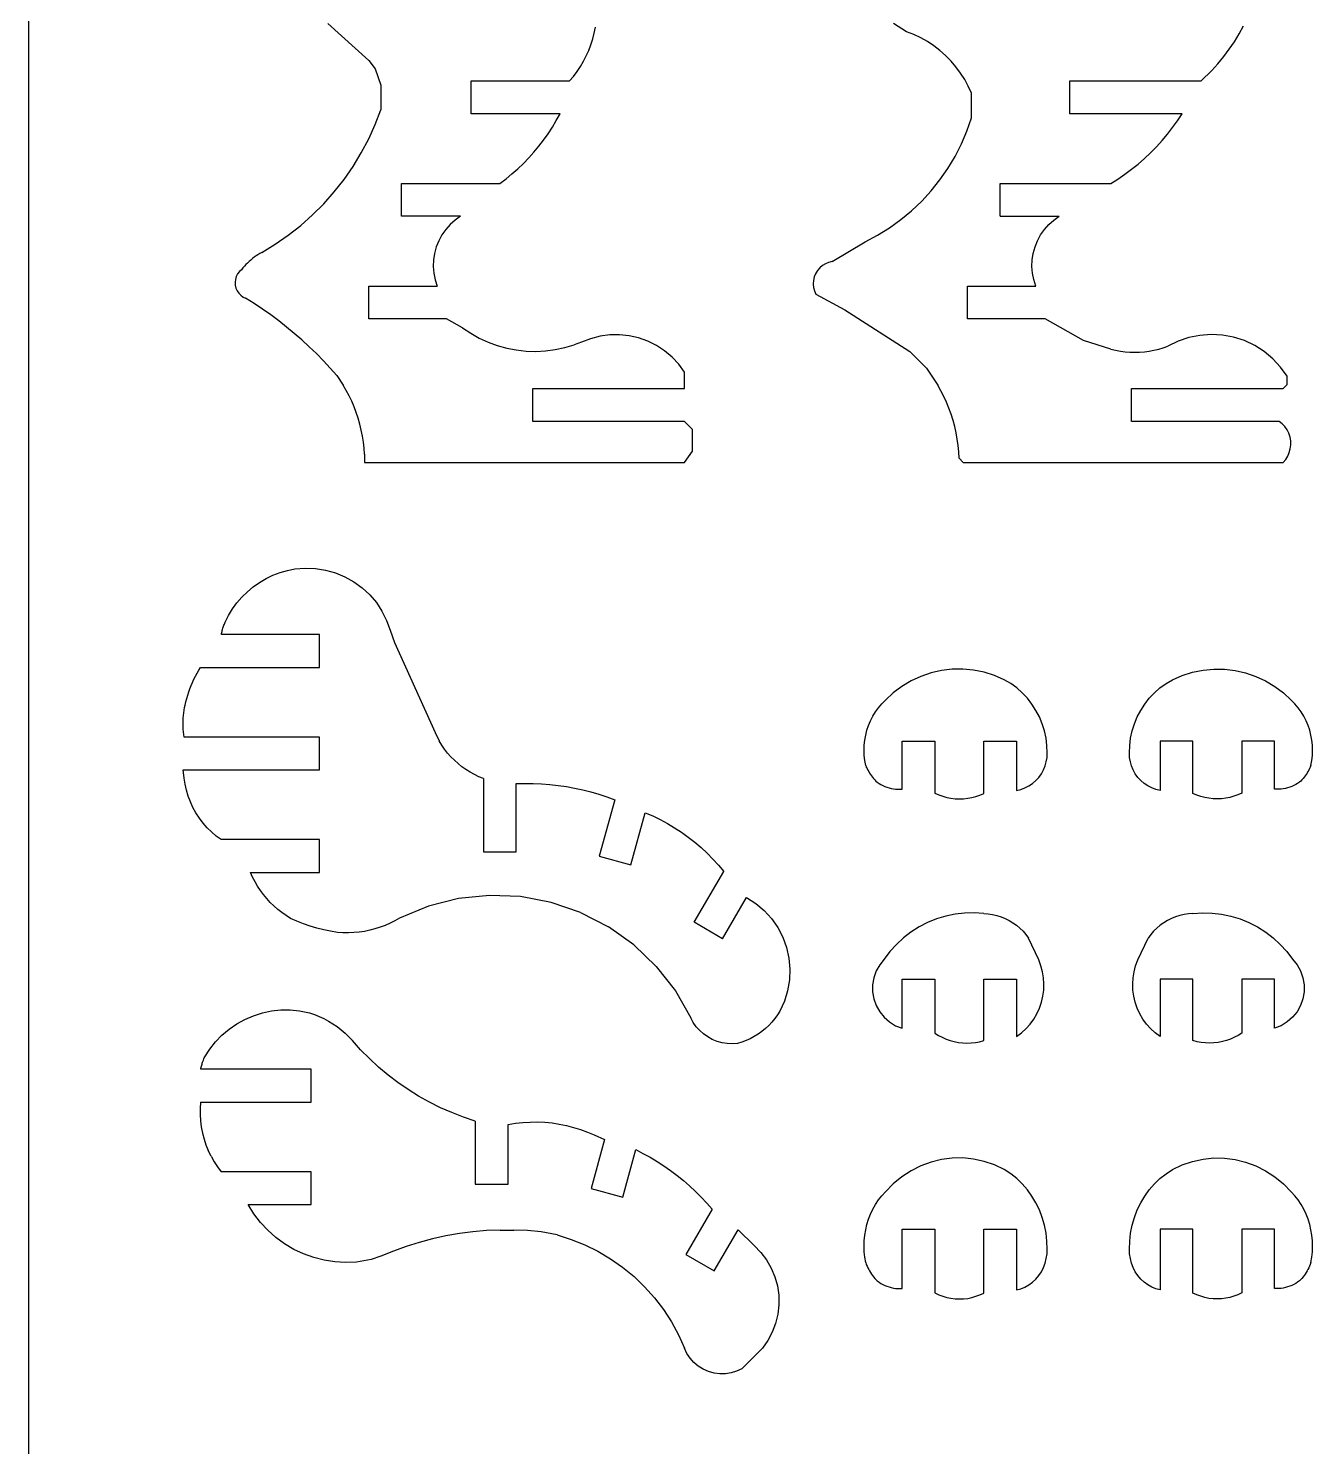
# Model space of a CAD drawing. Extents: x -402 to 402, y -558 to 558.
# Drawn here: x 15.4 to 250.3, y -267.4 to -8 of the extents above; entities that cross this region are included whole.
import ezdxf

# ---------------------------------------------------------------- set-up
doc = ezdxf.new("R2010")
doc.units = 0
doc.header["$MEASUREMENT"] = 0
doc.layers.get('0').update_dxf_attribs({"linetype": 'CONTINUOUS'})

msp = doc.modelspace()

# ---------------------------------------------------------------- linework, layer by layer
for p, q in [((15.37, 525.38), (15.37, -524.62)), ((70.13, -7.12), (77.62, -13.87)), ((118.87, -8.86), (119.08, -7.77)), ((176, -8.63), (173.62, -7.12)), ((236.83, -9), (237.61, -7.52)), ((118.26, -10.99), (118.6, -9.93)), ((118.6, -9.93), (118.87, -8.86)), ((177.31, -9.14), (176, -8.63)), ((178.58, -9.74), (177.31, -9.14)), ((179.8, -10.42), (178.58, -9.74)), ((235.96, -10.44), (236.83, -9)), ((117.42, -13.04), (117.87, -12.02)), ((117.87, -12.02), (118.26, -10.99)), ((180.97, -11.2), (179.8, -10.42)), ((182.09, -12.05), (180.97, -11.2)), ((183.14, -12.98), (182.09, -12.05)), ((234.03, -13.17), (235.03, -11.83)), ((235.03, -11.83), (235.96, -10.44)), ((77.62, -13.87), (78.82, -15.4)), ((78.82, -15.4), (79.87, -18.37)), ((115.74, -15.89), (116.35, -14.97)), ((116.35, -14.97), (116.91, -14.02)), ((116.91, -14.02), (117.42, -13.04)), ((184.13, -13.98), (183.14, -12.98)), ((185.04, -15.05), (184.13, -13.98)), ((185.87, -16.18), (185.04, -15.05)), ((231.82, -15.7), (232.96, -14.46)), ((232.96, -14.46), (234.03, -13.17)), ((96.37, -23.62), (96.37, -17.62)), ((96.37, -17.62), (114.36, -17.62)), ((114.36, -17.62), (115.07, -16.78)), ((115.07, -16.78), (115.74, -15.89)), ((186.63, -17.36), (185.87, -16.18)), ((187.29, -18.6), (186.63, -17.36)), ((205.87, -23.62), (205.87, -17.62)), ((205.87, -17.62), (229.86, -17.62)), ((229.86, -17.62), (231.82, -15.7)), ((79.87, -18.37), (79.87, -22.87)), ((187.87, -19.87), (187.29, -18.6)), ((187.87, -24.37), (187.87, -19.87)), ((78.83, -25.58), (79.87, -22.87)), ((77.63, -28.21), (78.83, -25.58)), ((112.62, -23.62), (96.37, -23.62)), ((111.21, -26.08), (111.93, -24.87)), ((111.93, -24.87), (112.62, -23.62)), ((187.03, -26.79), (187.87, -24.37)), ((226.39, -23.62), (205.87, -23.62)), ((224.65, -26.15), (225.54, -24.9)), ((225.54, -24.9), (226.39, -23.62)), ((76.27, -30.77), (77.63, -28.21)), ((108.75, -29.54), (109.61, -28.42)), ((109.61, -28.42), (110.43, -27.27)), ((110.43, -27.27), (111.21, -26.08)), ((186.03, -29.14), (187.03, -26.79)), ((221.69, -29.66), (222.72, -28.53)), ((222.72, -28.53), (223.71, -27.36)), ((223.71, -27.36), (224.65, -26.15)), ((74.76, -33.24), (76.27, -30.77)), ((106.9, -31.69), (107.85, -30.63)), ((107.85, -30.63), (108.75, -29.54)), ((184.87, -31.42), (186.03, -29.14)), ((219.5, -31.81), (220.62, -30.75)), ((220.62, -30.75), (221.69, -29.66)), ((73.11, -35.62), (74.76, -33.24)), ((103.83, -34.62), (104.89, -33.68)), ((104.89, -33.68), (105.92, -32.7)), ((105.92, -32.7), (106.9, -31.69)), ((182.1, -35.71), (183.55, -33.61)), ((183.55, -33.61), (184.87, -31.42)), ((217.15, -33.77), (218.34, -32.81)), ((218.34, -32.81), (219.5, -31.81)), ((71.32, -37.9), (73.11, -35.62)), ((101.61, -36.37), (102.74, -35.52)), ((102.74, -35.52), (103.83, -34.62)), ((180.5, -37.7), (182.1, -35.71)), ((213.36, -36.37), (214.66, -35.56)), ((214.66, -35.56), (215.92, -34.69)), ((215.92, -34.69), (217.15, -33.77)), ((69.4, -40.06), (71.32, -37.9)), ((83.62, -42.37), (83.62, -36.37)), ((83.62, -36.37), (101.61, -36.37)), ((178.77, -39.59), (180.5, -37.7)), ((193.12, -42.37), (193.12, -36.37)), ((193.12, -36.37), (213.36, -36.37)), ((67.35, -42.11), (69.4, -40.06)), ((174.95, -42.98), (176.92, -41.35)), ((176.92, -41.35), (178.77, -39.59)), ((62.9, -45.82), (65.18, -44.03)), ((65.18, -44.03), (67.35, -42.11)), ((94.44, -42.37), (83.62, -42.37)), ((92.53, -43.88), (91.72, -44.79)), ((93.44, -43.07), (92.53, -43.88)), ((94.44, -42.37), (93.44, -43.07)), ((172.88, -44.47), (174.95, -42.98)), ((193.12, -42.37), (203.94, -42.37)), ((201.22, -44.79), (202.03, -43.88)), ((202.03, -43.88), (202.94, -43.07)), ((202.94, -43.07), (203.94, -42.37)), ((60.52, -47.47), (62.9, -45.82)), ((91.02, -45.78), (90.44, -46.85)), ((91.72, -44.79), (91.02, -45.78)), ((168.45, -47.02), (170.71, -45.82)), ((170.71, -45.82), (172.88, -44.47)), ((199.94, -46.85), (200.52, -45.78)), ((200.52, -45.78), (201.22, -44.79)), ((57.7, -49.18), (57.36, -49.4)), ((58.05, -48.97), (57.7, -49.18)), ((58.05, -48.97), (60.52, -47.47)), ((89.67, -49.15), (89.48, -50.35)), ((89.99, -47.97), (89.67, -49.15)), ((90.44, -46.85), (89.99, -47.97)), ((162.38, -50.62), (168.45, -47.02)), ((198.98, -50.35), (199.17, -49.15)), ((199.17, -49.15), (199.49, -47.97)), ((199.49, -47.97), (199.94, -46.85)), ((54.63, -51.81), (54.38, -52.13)), ((54.9, -51.5), (54.63, -51.81)), ((55.17, -51.21), (54.9, -51.5)), ((55.46, -50.92), (55.17, -51.21)), ((55.75, -50.64), (55.46, -50.92)), ((56.06, -50.37), (55.75, -50.64)), ((56.37, -50.11), (56.06, -50.37)), ((56.69, -49.86), (56.37, -50.11)), ((57.02, -49.62), (56.69, -49.86)), ((57.36, -49.4), (57.02, -49.62)), ((89.48, -50.35), (89.43, -51.56)), ((89.43, -51.56), (89.53, -52.77)), ((160.11, -51.81), (159.7, -52.31)), ((160.6, -51.39), (160.11, -51.81)), ((161.15, -51.04), (160.6, -51.39)), ((161.75, -50.79), (161.15, -51.04)), ((162.38, -50.62), (161.75, -50.79)), ((198.93, -51.56), (198.98, -50.35)), ((199.03, -52.75), (198.93, -51.56)), ((53.24, -53.9), (53.18, -54.43)), ((53.18, -54.43), (53.21, -54.97)), ((53.4, -53.39), (53.24, -53.9)), ((53.65, -52.91), (53.4, -53.39)), ((53.98, -52.49), (53.65, -52.91)), ((54.38, -52.13), (53.98, -52.49)), ((89.53, -52.77), (89.76, -53.97)), ((89.76, -53.97), (90.12, -55.12)), ((158.97, -54.1), (158.92, -54.75)), ((159.12, -53.47), (158.97, -54.1)), ((159.36, -52.87), (159.12, -53.47)), ((159.7, -52.31), (159.36, -52.87)), ((199.26, -53.94), (199.03, -52.75)), ((199.62, -55.12), (199.26, -53.94)), ((53.21, -54.97), (53.33, -55.49)), ((53.33, -55.49), (53.54, -55.99)), ((53.54, -55.99), (53.84, -56.43)), ((53.84, -56.43), (54.21, -56.82)), ((54.21, -56.82), (54.64, -57.14)), ((77.62, -61.12), (77.62, -55.12)), ((77.62, -55.12), (90.12, -55.12)), ((158.92, -54.75), (158.97, -55.39)), ((158.97, -55.39), (159.13, -56.03)), ((159.13, -56.03), (159.38, -56.62)), ((159.38, -56.62), (164.7, -59.47)), ((187.12, -61.12), (187.12, -55.12)), ((187.12, -55.12), (199.62, -55.12)), ((54.64, -57.14), (55.12, -57.37)), ((56.68, -58.34), (55.12, -57.37)), ((58.2, -59.35), (56.68, -58.34)), ((59.7, -60.4), (58.2, -59.35)), ((164.7, -59.47), (176.62, -67.12)), ((61.17, -61.49), (59.7, -60.4)), ((62.61, -62.62), (61.17, -61.49)), ((91.86, -61.12), (77.62, -61.12)), ((94.8, -62.77), (91.86, -61.12)), ((201.36, -61.12), (187.12, -61.12)), ((208.34, -65.11), (201.36, -61.12)), ((64.02, -63.78), (62.61, -62.62)), ((65.4, -64.98), (64.02, -63.78)), ((94.8, -62.77), (96.28, -63.77)), ((96.28, -63.77), (97.84, -64.65)), ((97.84, -64.65), (99.47, -65.39)), ((118.21, -64.75), (116.55, -65.4)), ((119.93, -64.31), (118.21, -64.75)), ((121.7, -64.07), (119.93, -64.31)), ((123.48, -64.04), (121.7, -64.07)), ((125.25, -64.23), (123.48, -64.04)), ((126.98, -64.62), (125.25, -64.23)), ((128.66, -65.22), (126.98, -64.62)), ((227.62, -64.56), (225.66, -65.23)), ((229.65, -64.14), (227.62, -64.56)), ((231.71, -63.99), (229.65, -64.14)), ((233.78, -64.1), (231.71, -63.99)), ((235.82, -64.48), (233.78, -64.1)), ((237.79, -65.11), (235.82, -64.48)), ((66.75, -66.22), (65.4, -64.98)), ((68.06, -67.49), (66.75, -66.22)), ((99.47, -65.39), (101.14, -66)), ((101.14, -66), (102.87, -66.48)), ((102.87, -66.48), (104.62, -66.82)), ((104.62, -66.82), (106.4, -67.01)), ((106.4, -67.01), (108.18, -67.07)), ((108.18, -67.07), (109.97, -66.97)), ((109.97, -66.97), (111.74, -66.74)), ((111.74, -66.74), (113.49, -66.36)), ((113.49, -66.36), (115.2, -65.85)), ((116.55, -65.4), (115.2, -65.85)), ((130.26, -66.02), (128.66, -65.22)), ((131.74, -66.99), (130.26, -66.02)), ((133.11, -68.14), (131.74, -66.99)), ((176.62, -67.12), (179.62, -70.12)), ((213.37, -66.67), (208.34, -65.11)), ((213.37, -66.67), (214.24, -66.87)), ((214.24, -66.87), (215.11, -67.03)), ((215.11, -67.03), (215.98, -67.14)), ((215.98, -67.14), (216.86, -67.21)), ((216.86, -67.21), (217.74, -67.23)), ((217.74, -67.23), (218.63, -67.21)), ((218.63, -67.21), (219.51, -67.14)), ((219.51, -67.14), (220.38, -67.03)), ((220.38, -67.03), (221.25, -66.87)), ((221.25, -66.87), (222.11, -66.68)), ((222.11, -66.68), (222.96, -66.43)), ((222.96, -66.43), (223.8, -66.15)), ((225.66, -65.23), (223.8, -66.15)), ((239.67, -65.99), (237.79, -65.11)), ((241.42, -67.1), (239.67, -65.99)), ((243.01, -68.42), (241.42, -67.1)), ((69.34, -68.8), (68.06, -67.49)), ((70.59, -70.14), (69.34, -68.8)), ((134.32, -69.44), (133.11, -68.14)), ((135.37, -70.87), (134.32, -69.44)), ((244.42, -69.94), (243.01, -68.42)), ((245.62, -71.62), (244.42, -69.94)), ((71.8, -71.51), (70.59, -70.14)), ((71.8, -71.51), (72.95, -73.24)), ((135.37, -73.87), (135.37, -70.87)), ((179.62, -70.12), (181.69, -73.26)), ((245.62, -73.12), (245.62, -71.62)), ((73.51, -74.2), (72.95, -73.24)), ((74.04, -75.19), (73.51, -74.2)), ((74.52, -76.19), (74.04, -75.19)), ((107.62, -79.87), (107.62, -73.87)), ((107.62, -73.87), (135.37, -73.87)), ((182.27, -74.28), (181.69, -73.26)), ((182.81, -75.32), (182.27, -74.28)), ((217.12, -79.87), (217.12, -73.87)), ((217.12, -73.87), (244.87, -73.87)), ((244.87, -73.87), (245.62, -73.12)), ((74.96, -77.21), (74.52, -76.19)), ((75.35, -78.26), (74.96, -77.21)), ((183.3, -76.39), (182.81, -75.32)), ((183.75, -77.47), (183.3, -76.39)), ((184.15, -78.58), (183.75, -77.47)), ((75.7, -79.31), (75.35, -78.26)), ((76.01, -80.38), (75.7, -79.31)), ((76.27, -81.47), (76.01, -80.38)), ((135.37, -79.87), (107.62, -79.87)), ((136.87, -81.37), (135.37, -79.87)), ((184.5, -79.69), (184.15, -78.58)), ((184.81, -80.83), (184.5, -79.69)), ((244.12, -79.87), (217.12, -79.87)), ((244.69, -80.32), (244.12, -79.87)), ((245.18, -80.84), (244.69, -80.32)), ((76.49, -82.56), (76.27, -81.47)), ((76.67, -83.66), (76.49, -82.56)), ((136.86, -85.31), (136.87, -82.87)), ((136.87, -82.87), (136.87, -81.37)), ((185.07, -81.97), (184.81, -80.83)), ((185.28, -83.12), (185.07, -81.97)), ((245.59, -81.42), (245.18, -80.84)), ((245.91, -82.06), (245.59, -81.42)), ((246.14, -82.74), (245.91, -82.06)), ((246.26, -83.45), (246.14, -82.74)), ((76.79, -84.76), (76.67, -83.66)), ((76.87, -85.87), (76.79, -84.76)), ((135.37, -87.37), (136.86, -85.31)), ((185.45, -84.29), (185.28, -83.12)), ((185.56, -85.45), (185.45, -84.29)), ((185.62, -86.62), (185.56, -85.45)), ((245.72, -86.22), (246, -85.57)), ((246, -85.57), (246.19, -84.88)), ((246.19, -84.88), (246.28, -84.16)), ((246.28, -84.16), (246.26, -83.45)), ((76.87, -85.87), (76.87, -87.37)), ((76.87, -87.37), (135.37, -87.37)), ((185.62, -86.62), (186.37, -87.37)), ((186.37, -87.37), (244.87, -87.37)), ((244.87, -87.37), (245.34, -86.83)), ((245.34, -86.83), (245.72, -86.22)), ((57.65, -109.32), (58.85, -108.62)), ((58.85, -108.62), (60.11, -108.02)), ((60.11, -108.02), (61.42, -107.53)), ((61.42, -107.53), (62.76, -107.15)), ((62.76, -107.15), (64.13, -106.87)), ((64.13, -106.87), (66, -106.71)), ((66, -106.71), (67.87, -106.78)), ((67.87, -106.78), (69.73, -107.06)), ((69.73, -107.06), (71.54, -107.57)), ((71.54, -107.57), (73.28, -108.29)), ((73.28, -108.29), (74.92, -109.21)), ((54.44, -112), (55.44, -111.02)), ((55.44, -111.02), (56.51, -110.13)), ((56.51, -110.13), (57.65, -109.32)), ((74.92, -109.21), (76.43, -110.31)), ((76.43, -110.31), (77.81, -111.59)), ((52.72, -114.18), (53.53, -113.05)), ((53.53, -113.05), (54.44, -112)), ((77.81, -111.59), (79.02, -113.03)), ((79.02, -113.03), (80.05, -114.6)), ((51.29, -116.8), (51.37, -116.62)), ((51.37, -116.62), (51.99, -115.38)), ((51.99, -115.38), (52.72, -114.18)), ((80.05, -114.6), (80.89, -116.28)), ((80.89, -116.28), (81.53, -118.05)), ((50.69, -118.87), (50.72, -118.68)), ((68.62, -118.87), (50.69, -118.87)), ((50.72, -118.68), (50.76, -118.49)), ((50.76, -118.49), (50.8, -118.3)), ((50.8, -118.3), (50.84, -118.1)), ((50.84, -118.1), (50.89, -117.91)), ((50.89, -117.91), (50.95, -117.72)), ((50.95, -117.72), (51.01, -117.54)), ((51.01, -117.54), (51.07, -117.35)), ((51.07, -117.35), (51.14, -117.17)), ((51.14, -117.17), (51.22, -116.98)), ((51.22, -116.98), (51.29, -116.8)), ((68.62, -124.87), (68.62, -118.87)), ((81.53, -118.05), (82.35, -120.3)), ((82.35, -120.3), (89.77, -136.8)), ((45.39, -127.61), (45.66, -127.04)), ((45.66, -127.04), (45.94, -126.49)), ((45.94, -126.49), (46.23, -125.94)), ((46.23, -125.94), (46.55, -125.4)), ((46.55, -125.4), (46.87, -124.87)), ((46.87, -124.87), (68.62, -124.87)), ((178.61, -126.51), (176.82, -127.34)), ((180.47, -125.88), (178.61, -126.51)), ((182.39, -125.44), (180.47, -125.88)), ((184.34, -125.21), (182.39, -125.44)), ((186.31, -125.18), (184.34, -125.21)), ((188.26, -125.37), (186.31, -125.18)), ((190.19, -125.75), (188.26, -125.37)), ((192.07, -126.34), (190.19, -125.75)), ((193.87, -127.12), (192.07, -126.34)), ((224.61, -127.12), (226.42, -126.34)), ((226.42, -126.34), (228.3, -125.75)), ((228.3, -125.75), (230.22, -125.37)), ((230.22, -125.37), (232.18, -125.18)), ((232.18, -125.18), (234.15, -125.21)), ((234.15, -125.21), (236.1, -125.44)), ((236.1, -125.44), (238.02, -125.88)), ((238.02, -125.88), (239.88, -126.51)), ((239.88, -126.51), (241.67, -127.34)), ((44.52, -129.94), (44.71, -129.35)), ((44.71, -129.35), (44.92, -128.76)), ((44.92, -128.76), (45.15, -128.18)), ((45.15, -128.18), (45.39, -127.61)), ((173.56, -129.53), (172.12, -130.87)), ((175.13, -128.35), (173.56, -129.53)), ((176.82, -127.34), (175.13, -128.35)), ((195.04, -127.83), (193.87, -127.12)), ((196.14, -128.63), (195.04, -127.83)), ((197.15, -129.53), (196.14, -128.63)), ((198.09, -130.52), (197.15, -129.53)), ((220.4, -130.52), (221.33, -129.53)), ((221.33, -129.53), (222.35, -128.63)), ((222.35, -128.63), (223.45, -127.83)), ((223.45, -127.83), (224.61, -127.12)), ((241.67, -127.34), (243.35, -128.35)), ((243.35, -128.35), (244.93, -129.53)), ((244.93, -129.53), (246.36, -130.87)), ((43.86, -132.71), (43.95, -132.23)), ((43.95, -132.23), (44.06, -131.75)), ((44.06, -131.75), (44.2, -131.14)), ((44.2, -131.14), (44.35, -130.54)), ((44.35, -130.54), (44.52, -129.94)), ((170.34, -133.01), (170.88, -132.26)), ((170.88, -132.26), (171.48, -131.54)), ((171.48, -131.54), (172.12, -130.87)), ((198.93, -131.59), (198.09, -130.52)), ((199.67, -132.73), (198.93, -131.59)), ((218.82, -132.73), (219.56, -131.59)), ((219.56, -131.59), (220.4, -130.52)), ((247.01, -131.54), (246.36, -130.87)), ((247.61, -132.26), (247.01, -131.54)), ((248.15, -133.01), (247.61, -132.26)), ((43.67, -134.68), (43.7, -134.18)), ((43.67, -135.17), (43.67, -134.68)), ((43.7, -134.18), (43.73, -133.69)), ((43.73, -133.69), (43.79, -133.2)), ((43.79, -133.2), (43.86, -132.71)), ((169.06, -135.49), (169.43, -134.63)), ((169.43, -134.63), (169.85, -133.8)), ((169.85, -133.8), (170.34, -133.01)), ((200.3, -133.93), (199.67, -132.73)), ((200.82, -135.19), (200.3, -133.93)), ((217.67, -135.19), (218.19, -133.93)), ((218.19, -133.93), (218.82, -132.73)), ((248.64, -133.8), (248.15, -133.01)), ((249.06, -134.63), (248.64, -133.8)), ((249.43, -135.49), (249.06, -134.63)), ((43.68, -135.66), (43.67, -135.17)), ((43.7, -136.16), (43.68, -135.66)), ((43.75, -136.65), (43.7, -136.16)), ((43.81, -137.14), (43.75, -136.65)), ((43.89, -137.62), (43.81, -137.14)), ((89.77, -136.8), (90.52, -138.3)), ((168.35, -138.18), (168.52, -137.26)), ((168.52, -137.26), (168.76, -136.37)), ((168.76, -136.37), (169.06, -135.49)), ((201.22, -136.49), (200.82, -135.19)), ((201.51, -137.81), (201.22, -136.49)), ((216.98, -137.81), (217.26, -136.49)), ((217.26, -136.49), (217.67, -135.19)), ((249.73, -136.37), (249.43, -135.49)), ((249.96, -137.26), (249.73, -136.37)), ((250.13, -138.18), (249.96, -137.26)), ((68.62, -137.62), (43.89, -137.62)), ((68.62, -143.62), (68.62, -137.62)), ((90.99, -139.07), (90.52, -138.3)), ((91.51, -139.82), (90.99, -139.07)), ((92.06, -140.53), (91.51, -139.82)), ((168.22, -140.03), (168.25, -139.1)), ((168.25, -140.96), (168.22, -140.03)), ((168.25, -139.1), (168.35, -138.18)), ((175.19, -147.15), (175.19, -138.37)), ((175.19, -138.37), (181.19, -138.37)), ((181.19, -138.37), (181.19, -147.87)), ((190.11, -147.91), (190.11, -138.37)), ((190.11, -138.37), (196.11, -138.37)), ((196.11, -138.37), (196.11, -147.37)), ((201.68, -139.16), (201.51, -137.81)), ((201.72, -140.52), (201.68, -139.16)), ((216.77, -140.52), (216.81, -139.16)), ((216.81, -139.16), (216.98, -137.81)), ((222.37, -138.37), (222.37, -147.37)), ((228.37, -138.37), (222.37, -138.37)), ((228.37, -147.91), (228.37, -138.37)), ((237.3, -138.37), (237.3, -147.87)), ((243.3, -138.37), (237.3, -138.37)), ((243.3, -147.15), (243.3, -138.37)), ((250.24, -139.1), (250.13, -138.18)), ((250.27, -140.03), (250.24, -139.1)), ((250.24, -140.96), (250.27, -140.03)), ((92.66, -141.22), (92.06, -140.53)), ((93.29, -141.86), (92.66, -141.22)), ((93.97, -142.47), (93.29, -141.86)), ((94.67, -143.03), (93.97, -142.47)), ((168.36, -141.89), (168.25, -140.96)), ((168.52, -142.8), (168.36, -141.89)), ((201.35, -142.89), (201.56, -142.12)), ((201.56, -142.12), (201.69, -141.32)), ((201.69, -141.32), (201.72, -140.52)), ((216.8, -141.32), (216.77, -140.52)), ((216.93, -142.12), (216.8, -141.32)), ((217.14, -142.89), (216.93, -142.12)), ((249.96, -142.8), (250.13, -141.89)), ((250.13, -141.89), (250.24, -140.96)), ((43.69, -143.62), (68.62, -143.62)), ((43.87, -145.12), (43.69, -143.62)), ((44.04, -146.24), (43.87, -145.12)), ((95.41, -143.56), (94.67, -143.03)), ((96.18, -144.04), (95.41, -143.56)), ((96.97, -144.47), (96.18, -144.04)), ((97.79, -144.86), (96.97, -144.47)), ((98.62, -145.2), (97.79, -144.86)), ((98.62, -145.2), (98.62, -158.62)), ((168.52, -142.8), (168.64, -143.09)), ((168.64, -143.09), (168.77, -143.37)), ((168.77, -143.37), (168.91, -143.65)), ((168.91, -143.65), (169.07, -143.93)), ((169.07, -143.93), (169.23, -144.2)), ((169.23, -144.2), (169.4, -144.46)), ((169.4, -144.46), (169.58, -144.71)), ((169.58, -144.71), (169.77, -144.96)), ((169.77, -144.96), (169.97, -145.2)), ((169.97, -145.2), (170.18, -145.43)), ((199.64, -145.57), (200.18, -144.98)), ((200.18, -144.98), (200.65, -144.33)), ((200.65, -144.33), (201.04, -143.63)), ((201.04, -143.63), (201.35, -142.89)), ((217.45, -143.63), (217.14, -142.89)), ((217.84, -144.33), (217.45, -143.63)), ((218.31, -144.98), (217.84, -144.33)), ((218.85, -145.57), (218.31, -144.98)), ((248.52, -145.2), (248.31, -145.43)), ((248.72, -144.96), (248.52, -145.2)), ((248.91, -144.71), (248.72, -144.96)), ((249.09, -144.46), (248.91, -144.71)), ((249.26, -144.2), (249.09, -144.46)), ((249.42, -143.93), (249.26, -144.2)), ((249.57, -143.65), (249.42, -143.93)), ((249.71, -143.37), (249.57, -143.65)), ((249.84, -143.09), (249.71, -143.37)), ((249.96, -142.8), (249.84, -143.09)), ((44.29, -147.34), (44.04, -146.24)), ((44.61, -148.42), (44.29, -147.34)), ((104.62, -146.12), (106.16, -146.08)), ((104.62, -158.62), (104.62, -146.12)), ((106.16, -146.08), (107.69, -146.09)), ((107.69, -146.09), (109.22, -146.16)), ((109.22, -146.16), (110.74, -146.27)), ((110.74, -146.27), (112.26, -146.44)), ((112.26, -146.44), (113.78, -146.67)), ((113.78, -146.67), (115.28, -146.94)), ((115.28, -146.94), (116.78, -147.27)), ((116.78, -147.27), (118.26, -147.65)), ((118.26, -147.65), (119.73, -148.08)), ((170.18, -145.43), (170.4, -145.66)), ((170.4, -145.66), (170.63, -145.88)), ((170.63, -145.88), (170.96, -146.09)), ((170.96, -146.09), (171.31, -146.29)), ((171.31, -146.29), (171.67, -146.47)), ((171.67, -146.47), (172.04, -146.63)), ((172.04, -146.63), (172.42, -146.77)), ((172.42, -146.77), (172.8, -146.89)), ((172.8, -146.89), (173.19, -146.99)), ((173.19, -146.99), (173.59, -147.06)), ((173.59, -147.06), (173.98, -147.12)), ((173.98, -147.12), (174.38, -147.15)), ((174.38, -147.15), (174.79, -147.16)), ((174.79, -147.16), (175.19, -147.15)), ((196.11, -147.37), (196.89, -147.19)), ((196.89, -147.19), (197.65, -146.91)), ((197.65, -146.91), (198.36, -146.54)), ((198.36, -146.54), (199.03, -146.1)), ((199.03, -146.1), (199.64, -145.57)), ((219.46, -146.1), (218.85, -145.57)), ((220.13, -146.54), (219.46, -146.1)), ((220.84, -146.91), (220.13, -146.54)), ((221.59, -147.19), (220.84, -146.91)), ((222.37, -147.37), (221.59, -147.19)), ((243.7, -147.16), (243.3, -147.15)), ((244.1, -147.15), (243.7, -147.16)), ((244.51, -147.12), (244.1, -147.15)), ((244.9, -147.06), (244.51, -147.12)), ((245.3, -146.99), (244.9, -147.06)), ((245.69, -146.89), (245.3, -146.99)), ((246.07, -146.77), (245.69, -146.89)), ((246.45, -146.63), (246.07, -146.77)), ((246.82, -146.47), (246.45, -146.63)), ((247.18, -146.29), (246.82, -146.47)), ((247.53, -146.09), (247.18, -146.29)), ((247.86, -145.88), (247.53, -146.09)), ((248.09, -145.66), (247.86, -145.88)), ((248.31, -145.43), (248.09, -145.66)), ((45.01, -149.48), (44.61, -148.42)), ((45.48, -150.5), (45.01, -149.48)), ((119.73, -148.08), (121.18, -148.56)), ((122.62, -149.09), (119.8, -159.42)), ((121.18, -148.56), (122.62, -149.09)), ((181.19, -147.87), (181.89, -148.18)), ((181.89, -148.18), (182.62, -148.44)), ((182.62, -148.44), (183.36, -148.64)), ((183.36, -148.64), (184.11, -148.79)), ((184.11, -148.79), (184.88, -148.88)), ((184.88, -148.88), (185.65, -148.91)), ((185.65, -148.91), (186.42, -148.88)), ((186.42, -148.88), (187.18, -148.8)), ((187.18, -148.8), (187.94, -148.66)), ((187.94, -148.66), (188.68, -148.47)), ((188.68, -148.47), (189.41, -148.22)), ((189.41, -148.22), (190.11, -147.91)), ((229.08, -148.22), (228.37, -147.91)), ((229.81, -148.47), (229.08, -148.22)), ((230.55, -148.66), (229.81, -148.47)), ((231.31, -148.8), (230.55, -148.66)), ((232.07, -148.88), (231.31, -148.8)), ((232.84, -148.91), (232.07, -148.88)), ((233.61, -148.88), (232.84, -148.91)), ((234.37, -148.79), (233.61, -148.88)), ((235.13, -148.64), (234.37, -148.79)), ((235.87, -148.44), (235.13, -148.64)), ((236.6, -148.18), (235.87, -148.44)), ((237.3, -147.87), (236.6, -148.18)), ((46.03, -151.49), (45.48, -150.5)), ((46.65, -152.43), (46.03, -151.49)), ((47.33, -153.33), (46.65, -152.43)), ((125.59, -161), (128.2, -151.44)), ((128.2, -151.44), (129.59, -152.04)), ((129.59, -152.04), (130.95, -152.7)), ((130.95, -152.7), (132.28, -153.42)), ((48.07, -154.18), (47.33, -153.33)), ((48.87, -154.97), (48.07, -154.18)), ((49.73, -155.71), (48.87, -154.97)), ((132.28, -153.42), (133.58, -154.19)), ((133.58, -154.19), (134.84, -155.02)), ((134.84, -155.02), (136.07, -155.89)), ((50.64, -156.37), (49.73, -155.71)), ((68.62, -156.37), (50.64, -156.37)), ((68.62, -162.37), (68.62, -156.37)), ((136.07, -155.89), (137.26, -156.82)), ((137.26, -156.82), (138.42, -157.81)), ((138.42, -157.81), (139.52, -158.83)), ((98.62, -158.62), (104.62, -158.62)), ((119.8, -159.42), (125.59, -161)), ((139.52, -158.83), (140.59, -159.91)), ((140.59, -159.91), (141.61, -161.02)), ((56, -162.37), (68.62, -162.37)), ((56.39, -163.23), (56, -162.37)), ((56.83, -164.07), (56.39, -163.23)), ((137.13, -171.48), (142.58, -162.18)), ((141.61, -161.02), (142.58, -162.18)), ((57.31, -164.88), (56.83, -164.07)), ((57.83, -165.66), (57.31, -164.88)), ((58.4, -166.42), (57.83, -165.66)), ((59, -167.14), (58.4, -166.42)), ((59.63, -167.84), (59, -167.14)), ((60.3, -168.5), (59.63, -167.84)), ((61.01, -169.13), (60.3, -168.5)), ((88.53, -168.54), (83.27, -170.71)), ((94.05, -167.14), (88.53, -168.54)), ((99.72, -166.56), (94.05, -167.14)), ((105.41, -166.79), (99.72, -166.56)), ((111.01, -167.84), (105.41, -166.79)), ((116.39, -169.69), (111.01, -167.84)), ((142.31, -174.5), (146.72, -166.96)), ((146.72, -166.96), (148.4, -168.04)), ((148.4, -168.04), (149.93, -169.33)), ((61.74, -169.72), (61.01, -169.13)), ((62.51, -170.27), (61.74, -169.72)), ((63.3, -170.78), (62.51, -170.27)), ((64.48, -171.29), (63.3, -170.78)), ((83.27, -170.71), (82.41, -171.2)), ((116.39, -169.69), (121.46, -172.29)), ((149.93, -169.33), (151.28, -170.8)), ((151.28, -170.8), (152.43, -172.44)), ((181.48, -170.88), (179.85, -171.54)), ((183.16, -170.37), (181.48, -170.88)), ((184.88, -170.01), (183.16, -170.37)), ((186.62, -169.81), (184.88, -170.01)), ((188.37, -169.76), (186.62, -169.81)), ((190.12, -169.88), (188.37, -169.76)), ((190.12, -169.88), (190.93, -169.93)), ((190.93, -169.93), (191.73, -170.05)), ((191.73, -170.05), (192.52, -170.23)), ((192.52, -170.23), (193.29, -170.48)), ((193.29, -170.48), (194.04, -170.78)), ((194.04, -170.78), (194.76, -171.14)), ((194.76, -171.14), (195.45, -171.56)), ((223.73, -171.14), (223.04, -171.56)), ((224.45, -170.78), (223.73, -171.14)), ((225.2, -170.48), (224.45, -170.78)), ((225.97, -170.23), (225.2, -170.48)), ((226.76, -170.05), (225.97, -170.23)), ((227.56, -169.93), (226.76, -170.05)), ((228.36, -169.88), (227.56, -169.93)), ((228.36, -169.88), (230.11, -169.76)), ((230.11, -169.76), (231.87, -169.81)), ((231.87, -169.81), (233.61, -170.01)), ((233.61, -170.01), (235.33, -170.37)), ((235.33, -170.37), (237.01, -170.88)), ((237.01, -170.88), (238.63, -171.54)), ((65.69, -171.76), (64.48, -171.29)), ((66.91, -172.17), (65.69, -171.76)), ((68.15, -172.54), (66.91, -172.17)), ((69.4, -172.86), (68.15, -172.54)), ((70.66, -173.12), (69.4, -172.86)), ((71.94, -173.34), (70.66, -173.12)), ((72.92, -173.4), (71.94, -173.34)), ((73.91, -173.41), (72.92, -173.4)), ((74.89, -173.37), (73.91, -173.41)), ((75.87, -173.28), (74.89, -173.37)), ((76.85, -173.14), (75.87, -173.28)), ((77.81, -172.94), (76.85, -173.14)), ((78.77, -172.69), (77.81, -172.94)), ((79.71, -172.39), (78.77, -172.69)), ((80.63, -172.05), (79.71, -172.39)), ((81.53, -171.65), (80.63, -172.05)), ((82.41, -171.2), (81.53, -171.65)), ((126.1, -175.6), (121.46, -172.29)), ((142.31, -174.5), (137.13, -171.48)), ((152.43, -172.44), (153.35, -174.21)), ((176.81, -173.28), (175.42, -174.35)), ((178.29, -172.34), (176.81, -173.28)), ((179.85, -171.54), (178.29, -172.34)), ((195.45, -171.56), (196.11, -172.03)), ((196.11, -172.03), (196.73, -172.55)), ((196.73, -172.55), (197.3, -173.12)), ((197.3, -173.12), (197.83, -173.73)), ((197.83, -173.73), (198.31, -174.37)), ((220.66, -173.73), (220.18, -174.37)), ((221.19, -173.12), (220.66, -173.73)), ((221.76, -172.55), (221.19, -173.12)), ((222.38, -172.03), (221.76, -172.55)), ((223.04, -171.56), (222.38, -172.03)), ((238.63, -171.54), (240.19, -172.34)), ((240.19, -172.34), (241.68, -173.28)), ((241.68, -173.28), (243.07, -174.35)), ((130.21, -179.54), (126.1, -175.6)), ((153.35, -174.21), (154.04, -176.09)), ((154.04, -176.09), (154.48, -178.04)), ((174.13, -175.54), (172.95, -176.84)), ((175.42, -174.35), (174.13, -175.54)), ((200.19, -178.37), (198.31, -174.37)), ((218.3, -178.37), (220.18, -174.37)), ((243.07, -174.35), (244.36, -175.54)), ((244.36, -175.54), (245.54, -176.84)), ((154.48, -178.04), (154.66, -180.03)), ((171.89, -178.24), (171.08, -179.26)), ((172.95, -176.84), (171.89, -178.24)), ((200.58, -179.43), (200.19, -178.37)), ((217.9, -179.43), (218.3, -178.37)), ((245.54, -176.84), (246.59, -178.24)), ((246.59, -178.24), (247.41, -179.26)), ((130.21, -179.54), (133.71, -184.03)), ((154.66, -180.03), (154.58, -182.02)), ((170.45, -180.39), (170.01, -181.62)), ((171.08, -179.26), (170.45, -180.39)), ((200.88, -180.52), (200.58, -179.43)), ((201.06, -181.64), (200.88, -180.52)), ((217.43, -181.64), (217.61, -180.52)), ((217.61, -180.52), (217.9, -179.43)), ((247.41, -179.26), (248.04, -180.39)), ((248.04, -180.39), (248.48, -181.62)), ((133.71, -184.03), (136.54, -188.98)), ((154.24, -183.99), (153.65, -185.9)), ((154.58, -182.02), (154.24, -183.99)), ((170.01, -181.62), (169.79, -182.9)), ((169.79, -182.9), (169.79, -184.2)), ((175.19, -190.87), (175.19, -181.87)), ((175.19, -181.87), (181.19, -181.87)), ((181.19, -181.87), (181.19, -191.75)), ((190.11, -193.12), (190.11, -181.87)), ((190.11, -181.87), (196.11, -181.87)), ((196.11, -181.87), (196.11, -192.37)), ((200.94, -185.01), (201.09, -183.89)), ((201.13, -182.76), (201.06, -181.64)), ((201.09, -183.89), (201.13, -182.76)), ((217.36, -182.76), (217.43, -181.64)), ((217.4, -183.89), (217.36, -182.76)), ((217.55, -185.01), (217.4, -183.89)), ((222.37, -181.87), (222.37, -192.37)), ((228.37, -181.87), (222.37, -181.87)), ((228.37, -193.12), (228.37, -181.87)), ((237.3, -181.87), (237.3, -191.75)), ((243.3, -181.87), (237.3, -181.87)), ((243.3, -190.87), (243.3, -181.87)), ((248.48, -181.62), (248.7, -182.9)), ((248.7, -182.9), (248.7, -184.2)), ((153.65, -185.9), (152.81, -187.72)), ((169.79, -184.2), (170.01, -185.48)), ((170.01, -185.48), (170.45, -186.7)), ((170.45, -186.7), (171.08, -187.84)), ((200.31, -187.18), (200.67, -186.11)), ((200.67, -186.11), (200.94, -185.01)), ((217.81, -186.11), (217.55, -185.01)), ((218.18, -187.18), (217.81, -186.11)), ((248.04, -186.7), (247.41, -187.84)), ((248.48, -185.48), (248.04, -186.7)), ((248.7, -184.2), (248.48, -185.48)), ((53.5, -190.06), (54.99, -189.24)), ((54.99, -189.24), (56.56, -188.57)), ((56.56, -188.57), (58.18, -188.05)), ((58.18, -188.05), (59.85, -187.7)), ((59.85, -187.7), (61.55, -187.52)), ((61.55, -187.52), (63.25, -187.5)), ((63.25, -187.5), (64.95, -187.65)), ((64.95, -187.65), (65.88, -187.83)), ((65.88, -187.83), (66.79, -188.07)), ((66.79, -188.07), (67.69, -188.36)), ((67.69, -188.36), (68.57, -188.71)), ((68.57, -188.71), (69.43, -189.1)), ((69.43, -189.1), (70.27, -189.54)), ((136.99, -189.8), (136.54, -188.98)), ((151.88, -189.1), (151.35, -189.75)), ((152.37, -188.43), (151.88, -189.1)), ((152.81, -187.72), (152.37, -188.43)), ((171.08, -187.84), (171.9, -188.85)), ((171.9, -188.85), (172.87, -189.71)), ((198.6, -190.09), (199.26, -189.18)), ((199.26, -189.18), (199.83, -188.2)), ((199.83, -188.2), (200.31, -187.18)), ((218.65, -188.2), (218.18, -187.18)), ((219.23, -189.18), (218.65, -188.2)), ((219.89, -190.09), (219.23, -189.18)), ((246.59, -188.85), (245.61, -189.71)), ((247.41, -187.84), (246.59, -188.85)), ((50.79, -192.13), (52.1, -191.03)), ((52.1, -191.03), (53.5, -190.06)), ((70.27, -189.54), (71.08, -190.03)), ((71.08, -190.03), (71.86, -190.56)), ((71.86, -190.56), (72.6, -191.14)), ((72.6, -191.14), (73.31, -191.76)), ((73.31, -191.76), (73.99, -192.43)), ((137.54, -190.58), (136.99, -189.8)), ((138.17, -191.28), (137.54, -190.58)), ((138.87, -191.91), (138.17, -191.28)), ((139.64, -192.45), (138.87, -191.91)), ((148.85, -191.94), (148.15, -192.38)), ((149.53, -191.45), (148.85, -191.94)), ((150.18, -190.92), (149.53, -191.45)), ((150.78, -190.35), (150.18, -190.92)), ((151.35, -189.75), (150.78, -190.35)), ((172.87, -189.71), (173.98, -190.39)), ((173.98, -190.39), (175.19, -190.87)), ((181.19, -191.75), (181.85, -192.16)), ((196.11, -192.37), (197.02, -191.7)), ((197.02, -191.7), (197.85, -190.93)), ((197.85, -190.93), (198.6, -190.09)), ((220.64, -190.93), (219.89, -190.09)), ((221.47, -191.7), (220.64, -190.93)), ((222.37, -192.37), (221.47, -191.7)), ((237.3, -191.75), (236.64, -192.16)), ((244.51, -190.39), (243.3, -190.87)), ((245.61, -189.71), (244.51, -190.39)), ((48.55, -194.69), (49.61, -193.36)), ((49.61, -193.36), (50.79, -192.13)), ((73.99, -192.43), (74.63, -193.12)), ((76.14, -194.81), (74.63, -193.12)), ((140.47, -192.9), (139.64, -192.45)), ((141.35, -193.26), (140.47, -192.9)), ((142.26, -193.52), (141.35, -193.26)), ((143.19, -193.67), (142.26, -193.52)), ((144.13, -193.71), (143.19, -193.67)), ((145.07, -193.65), (144.13, -193.71)), ((145.87, -193.41), (145.07, -193.65)), ((146.65, -193.11), (145.87, -193.41)), ((147.41, -192.77), (146.65, -193.11)), ((148.15, -192.38), (147.41, -192.77)), ((181.85, -192.16), (182.54, -192.52)), ((182.54, -192.52), (183.25, -192.83)), ((183.25, -192.83), (183.98, -193.09)), ((183.98, -193.09), (184.73, -193.29)), ((184.73, -193.29), (185.5, -193.44)), ((185.5, -193.44), (186.27, -193.53)), ((186.27, -193.53), (187.05, -193.56)), ((187.05, -193.56), (187.82, -193.54)), ((187.82, -193.54), (188.6, -193.46)), ((188.6, -193.46), (189.36, -193.32)), ((189.36, -193.32), (190.11, -193.12)), ((229.13, -193.32), (228.37, -193.12)), ((229.89, -193.46), (229.13, -193.32)), ((230.67, -193.54), (229.89, -193.46)), ((231.44, -193.56), (230.67, -193.54)), ((232.22, -193.53), (231.44, -193.56)), ((232.99, -193.44), (232.22, -193.53)), ((233.76, -193.29), (232.99, -193.44)), ((234.51, -193.09), (233.76, -193.29)), ((235.24, -192.83), (234.51, -193.09)), ((235.95, -192.52), (235.24, -192.83)), ((236.64, -192.16), (235.95, -192.52)), ((47.19, -197.22), (47.25, -197.04)), ((47.25, -197.04), (47.32, -196.85)), ((47.32, -196.85), (47.39, -196.67)), ((47.39, -196.67), (47.46, -196.48)), ((47.46, -196.48), (47.54, -196.3)), ((47.54, -196.3), (47.63, -196.12)), ((47.63, -196.12), (48.55, -194.69)), ((77.74, -196.42), (76.14, -194.81)), ((79.41, -197.96), (77.74, -196.42)), ((46.92, -198.37), (46.95, -198.18)), ((67.12, -198.37), (46.92, -198.37)), ((46.95, -198.18), (46.99, -197.99)), ((46.99, -197.99), (47.04, -197.79)), ((47.04, -197.79), (47.08, -197.6)), ((47.08, -197.6), (47.14, -197.41)), ((47.14, -197.41), (47.19, -197.22)), ((67.12, -204.37), (67.12, -198.37)), ((81.16, -199.42), (79.41, -197.96)), ((82.96, -200.79), (81.16, -199.42)), ((84.83, -202.07), (82.96, -200.79)), ((86.76, -203.27), (84.83, -202.07)), ((46.87, -204.37), (46.8, -205.51)), ((46.87, -204.37), (67.12, -204.37)), ((88.74, -204.38), (86.76, -203.27)), ((90.78, -205.39), (88.74, -204.38)), ((46.8, -205.51), (46.79, -206.64)), ((46.79, -206.64), (46.86, -207.78)), ((92.85, -206.3), (90.78, -205.39)), ((94.97, -207.12), (92.85, -206.3)), ((97.12, -207.84), (94.97, -207.12)), ((46.86, -207.78), (47, -208.91)), ((47, -208.91), (47.21, -210.02)), ((47.21, -210.02), (47.5, -211.12)), ((97.12, -207.84), (97.12, -219.37)), ((103.12, -208.44), (104.45, -208.23)), ((103.12, -219.37), (103.12, -208.44)), ((104.45, -208.23), (105.79, -208.08)), ((105.79, -208.08), (107.13, -208.01)), ((107.13, -208.01), (108.47, -208)), ((108.47, -208), (109.81, -208.06)), ((109.81, -208.06), (111.15, -208.19)), ((111.15, -208.19), (112.48, -208.39)), ((112.48, -208.39), (113.79, -208.65)), ((113.79, -208.65), (115.1, -208.99)), ((115.1, -208.99), (116.38, -209.38)), ((116.38, -209.38), (117.64, -209.85)), ((117.64, -209.85), (118.88, -210.37)), ((47.5, -211.12), (47.86, -212.2)), ((47.86, -212.2), (48.28, -213.25)), ((120.75, -211.2), (118.3, -220.17)), ((118.88, -210.37), (120.75, -211.2)), ((48.78, -214.28), (48.28, -213.25)), ((48.78, -214.28), (49.34, -215.27)), ((49.34, -215.27), (49.96, -216.22)), ((124.09, -221.75), (126.46, -213.06)), ((126.46, -213.06), (127.79, -213.74)), ((127.79, -213.74), (129.09, -214.46)), ((129.09, -214.46), (130.37, -215.23)), ((130.37, -215.23), (131.61, -216.04)), ((182.39, -214.86), (180.47, -215.34)), ((184.34, -214.61), (182.39, -214.86)), ((186.31, -214.59), (184.34, -214.61)), ((188.26, -214.78), (186.31, -214.59)), ((190.19, -215.21), (188.26, -214.78)), ((192.07, -215.84), (190.19, -215.21)), ((226.42, -215.84), (228.3, -215.21)), ((228.3, -215.21), (230.22, -214.78)), ((230.22, -214.78), (232.18, -214.59)), ((232.18, -214.59), (234.15, -214.61)), ((234.15, -214.61), (236.1, -214.86)), ((236.1, -214.86), (238.02, -215.34)), ((49.96, -216.22), (50.64, -217.12)), ((67.12, -217.12), (50.64, -217.12)), ((67.12, -223.12), (67.12, -217.12)), ((131.61, -216.04), (132.84, -216.89)), ((132.84, -216.89), (134.03, -217.79)), ((134.03, -217.79), (135.18, -218.72)), ((176.82, -216.93), (175.13, -218.03)), ((178.61, -216.03), (176.82, -216.93)), ((180.47, -215.34), (178.61, -216.03)), ((193.87, -216.7), (192.07, -215.84)), ((195.04, -217.46), (193.87, -216.7)), ((196.14, -218.33), (195.04, -217.46)), ((222.35, -218.33), (223.45, -217.46)), ((223.45, -217.46), (224.61, -216.7)), ((224.61, -216.7), (226.42, -215.84)), ((238.02, -215.34), (239.88, -216.03)), ((239.88, -216.03), (241.67, -216.93)), ((241.67, -216.93), (243.35, -218.03)), ((97.12, -219.37), (103.12, -219.37)), ((118.3, -220.17), (124.09, -221.75)), ((135.18, -218.72), (136.31, -219.7)), ((136.31, -219.7), (137.4, -220.71)), ((173.56, -219.31), (172.12, -220.77)), ((175.13, -218.03), (173.56, -219.31)), ((197.15, -219.31), (196.14, -218.33)), ((198.09, -220.39), (197.15, -219.31)), ((198.93, -221.55), (198.09, -220.39)), ((219.56, -221.55), (220.4, -220.39)), ((220.4, -220.39), (221.33, -219.31)), ((221.33, -219.31), (222.35, -218.33)), ((243.35, -218.03), (244.93, -219.31)), ((244.93, -219.31), (246.36, -220.77)), ((137.4, -220.71), (138.46, -221.76)), ((138.46, -221.76), (139.48, -222.84)), ((139.48, -222.84), (140.46, -223.96)), ((170.34, -223.09), (170.88, -222.27)), ((170.88, -222.27), (171.48, -221.5)), ((171.48, -221.5), (172.12, -220.77)), ((199.67, -222.79), (198.93, -221.55)), ((200.3, -224.1), (199.67, -222.79)), ((218.19, -224.1), (218.82, -222.79)), ((218.82, -222.79), (219.56, -221.55)), ((247.01, -221.5), (246.36, -220.77)), ((247.61, -222.27), (247.01, -221.5)), ((248.15, -223.09), (247.61, -222.27)), ((56.61, -224.8), (55.56, -223.12)), ((55.56, -223.12), (67.12, -223.12)), ((57.81, -226.37), (56.61, -224.8)), ((140.46, -223.96), (135.63, -232.23)), ((169.06, -225.78), (169.43, -224.85)), ((169.43, -224.85), (169.85, -223.95)), ((169.85, -223.95), (170.34, -223.09)), ((200.82, -225.46), (200.3, -224.1)), ((201.22, -226.87), (200.82, -225.46)), ((217.26, -226.87), (217.67, -225.46)), ((217.67, -225.46), (218.19, -224.1)), ((248.64, -223.95), (248.15, -223.09)), ((249.06, -224.85), (248.64, -223.95)), ((249.43, -225.78), (249.06, -224.85)), ((59.15, -227.82), (57.81, -226.37)), ((60.63, -229.13), (59.15, -227.82)), ((96.69, -228.09), (94.21, -228.41)), ((99.19, -227.87), (96.69, -228.09)), ((101.69, -227.76), (99.19, -227.87)), ((101.69, -227.76), (104.19, -227.76)), ((106.69, -227.87), (104.19, -227.76)), ((109.18, -228.09), (106.69, -227.87)), ((112.07, -228.66), (109.18, -228.09)), ((140.81, -235.25), (145.22, -227.71)), ((148.12, -230.62), (145.22, -227.71)), ((168.35, -228.71), (168.52, -227.72)), ((168.52, -227.72), (168.76, -226.74)), ((168.76, -226.74), (169.06, -225.78)), ((175.19, -238.47), (175.19, -227.62)), ((175.19, -227.62), (181.19, -227.62)), ((181.19, -227.62), (181.19, -239.25)), ((190.11, -239.29), (190.11, -227.62)), ((190.11, -227.62), (196.11, -227.62)), ((196.11, -227.62), (196.11, -238.71)), ((201.51, -228.31), (201.22, -226.87)), ((216.98, -228.31), (217.26, -226.87)), ((222.37, -227.62), (222.37, -238.71)), ((228.37, -227.62), (222.37, -227.62)), ((228.37, -239.29), (228.37, -227.62)), ((237.3, -227.62), (237.3, -239.25)), ((243.3, -227.62), (237.3, -227.62)), ((243.3, -238.47), (243.3, -227.62)), ((249.73, -226.74), (249.43, -225.78)), ((249.96, -227.72), (249.73, -226.74)), ((250.13, -228.71), (249.96, -227.72)), ((62.22, -230.29), (60.63, -229.13)), ((63.92, -231.3), (62.22, -230.29)), ((84.49, -230.77), (82.14, -231.62)), ((86.88, -230.03), (84.49, -230.77)), ((89.3, -229.38), (86.88, -230.03)), ((91.75, -228.85), (89.3, -229.38)), ((94.21, -228.41), (91.75, -228.85)), ((112.07, -228.66), (114.64, -229.47)), ((114.64, -229.47), (117.14, -230.47)), ((117.14, -230.47), (119.55, -231.66)), ((148.12, -230.62), (149.34, -231.86)), ((168.22, -230.73), (168.25, -229.72)), ((168.25, -231.74), (168.22, -230.73)), ((168.25, -229.72), (168.35, -228.71)), ((201.68, -229.78), (201.51, -228.31)), ((201.72, -231.26), (201.68, -229.78)), ((216.77, -231.26), (216.81, -229.78)), ((216.81, -229.78), (216.98, -228.31)), ((250.24, -229.72), (250.13, -228.71)), ((250.27, -230.73), (250.24, -229.72)), ((250.24, -231.74), (250.27, -230.73)), ((65.71, -232.14), (63.92, -231.3)), ((67.57, -232.8), (65.71, -232.14)), ((69.48, -233.29), (67.57, -232.8)), ((71.43, -233.59), (69.48, -233.29)), ((78.05, -233.18), (75.37, -233.62)), ((79.82, -232.57), (78.05, -233.18)), ((82.14, -231.62), (79.82, -232.57)), ((119.55, -231.66), (121.87, -233.03)), ((121.87, -233.03), (124.07, -234.58)), ((135.63, -232.23), (140.81, -235.25)), ((149.34, -231.86), (150.38, -233.23)), ((150.38, -233.23), (151.24, -234.73)), ((168.36, -232.74), (168.25, -231.74)), ((168.52, -233.73), (168.36, -232.74)), ((201.35, -233.83), (201.56, -232.99)), ((201.56, -232.99), (201.69, -232.13)), ((201.69, -232.13), (201.72, -231.26)), ((216.8, -232.13), (216.77, -231.26)), ((216.93, -232.99), (216.8, -232.13)), ((217.14, -233.83), (216.93, -232.99)), ((249.96, -233.73), (250.13, -232.74)), ((250.13, -232.74), (250.24, -231.74)), ((73.4, -233.7), (71.43, -233.59)), ((75.37, -233.62), (73.4, -233.7)), ((124.07, -234.58), (126.15, -236.29)), ((151.24, -234.73), (151.91, -236.33)), ((168.52, -233.73), (168.64, -234.05)), ((168.64, -234.05), (168.77, -234.36)), ((168.77, -234.36), (168.91, -234.66)), ((168.91, -234.66), (169.07, -234.96)), ((169.07, -234.96), (169.23, -235.25)), ((169.23, -235.25), (169.4, -235.54)), ((169.4, -235.54), (169.58, -235.81)), ((169.58, -235.81), (169.77, -236.08)), ((200.18, -236.11), (200.65, -235.4)), ((200.65, -235.4), (201.04, -234.64)), ((201.04, -234.64), (201.35, -233.83)), ((217.45, -234.64), (217.14, -233.83)), ((217.84, -235.4), (217.45, -234.64)), ((218.31, -236.11), (217.84, -235.4)), ((248.91, -235.81), (248.72, -236.08)), ((249.09, -235.54), (248.91, -235.81)), ((249.26, -235.25), (249.09, -235.54)), ((249.42, -234.96), (249.26, -235.25)), ((249.57, -234.66), (249.42, -234.96)), ((249.71, -234.36), (249.57, -234.66)), ((249.84, -234.05), (249.71, -234.36)), ((249.96, -233.73), (249.84, -234.05)), ((126.15, -236.29), (128.09, -238.15)), ((128.09, -238.15), (129.89, -240.16)), ((151.91, -236.33), (152.37, -237.99)), ((152.37, -237.99), (152.62, -239.7)), ((169.77, -236.08), (169.97, -236.34)), ((169.97, -236.34), (170.18, -236.6)), ((170.18, -236.6), (170.4, -236.84)), ((170.4, -236.84), (170.63, -237.08)), ((170.63, -237.08), (170.96, -237.31)), ((170.96, -237.31), (171.31, -237.53)), ((171.31, -237.53), (171.67, -237.72)), ((171.67, -237.72), (172.04, -237.9)), ((172.04, -237.9), (172.42, -238.05)), ((172.42, -238.05), (172.8, -238.18)), ((172.8, -238.18), (173.19, -238.29)), ((173.19, -238.29), (173.59, -238.37)), ((173.59, -238.37), (173.98, -238.43)), ((173.98, -238.43), (174.38, -238.47)), ((174.38, -238.47), (174.79, -238.48)), ((174.79, -238.48), (175.19, -238.47)), ((196.11, -238.71), (196.89, -238.5)), ((196.89, -238.5), (197.65, -238.2)), ((197.65, -238.2), (198.36, -237.8)), ((198.36, -237.8), (199.03, -237.32)), ((199.03, -237.32), (199.64, -236.75)), ((199.64, -236.75), (200.18, -236.11)), ((218.85, -236.75), (218.31, -236.11)), ((219.46, -237.32), (218.85, -236.75)), ((220.13, -237.8), (219.46, -237.32)), ((220.84, -238.2), (220.13, -237.8)), ((221.59, -238.5), (220.84, -238.2)), ((222.37, -238.71), (221.59, -238.5)), ((243.7, -238.48), (243.3, -238.47)), ((244.1, -238.47), (243.7, -238.48)), ((244.51, -238.43), (244.1, -238.47)), ((244.9, -238.37), (244.51, -238.43)), ((245.3, -238.29), (244.9, -238.37)), ((245.69, -238.18), (245.3, -238.29)), ((246.07, -238.05), (245.69, -238.18)), ((246.45, -237.9), (246.07, -238.05)), ((246.82, -237.72), (246.45, -237.9)), ((247.18, -237.53), (246.82, -237.72)), ((247.53, -237.31), (247.18, -237.53)), ((247.86, -237.08), (247.53, -237.31)), ((248.09, -236.84), (247.86, -237.08)), ((248.31, -236.6), (248.09, -236.84)), ((248.52, -236.34), (248.31, -236.6)), ((248.72, -236.08), (248.52, -236.34)), ((129.89, -240.16), (131.52, -242.3)), ((152.62, -239.7), (152.65, -241.43)), ((181.19, -239.25), (181.89, -239.59)), ((181.89, -239.59), (182.62, -239.87)), ((182.62, -239.87), (183.36, -240.09)), ((183.36, -240.09), (184.11, -240.24)), ((184.11, -240.24), (184.88, -240.34)), ((184.88, -240.34), (185.65, -240.37)), ((185.65, -240.37), (186.42, -240.35)), ((186.42, -240.35), (187.18, -240.26)), ((187.18, -240.26), (187.94, -240.11)), ((187.94, -240.11), (188.68, -239.89)), ((188.68, -239.89), (189.41, -239.62)), ((189.41, -239.62), (190.11, -239.29)), ((229.08, -239.62), (228.37, -239.29)), ((229.81, -239.89), (229.08, -239.62)), ((230.55, -240.11), (229.81, -239.89)), ((231.31, -240.26), (230.55, -240.11)), ((232.07, -240.35), (231.31, -240.26)), ((232.84, -240.37), (232.07, -240.35)), ((233.61, -240.34), (232.84, -240.37)), ((234.37, -240.24), (233.61, -240.34)), ((235.13, -240.09), (234.37, -240.24)), ((235.87, -239.87), (235.13, -240.09)), ((236.6, -239.59), (235.87, -239.87)), ((237.3, -239.25), (236.6, -239.59)), ((131.52, -242.3), (132.99, -244.55)), ((152.46, -243.15), (152.05, -244.83)), ((152.65, -241.43), (152.46, -243.15)), ((132.99, -244.55), (134.27, -246.92)), ((152.05, -244.83), (151.44, -246.44)), ((134.27, -246.92), (135.37, -249.37)), ((150.62, -247.97), (149.62, -249.37)), ((151.44, -246.44), (150.62, -247.97)), ((135.82, -250.33), (135.37, -249.37)), ((136.4, -251.21), (135.82, -250.33)), ((137.1, -252), (136.4, -251.21)), ((149.62, -249.37), (145.87, -253.12)), ((137.91, -252.68), (137.1, -252)), ((138.8, -253.24), (137.91, -252.68)), ((139.76, -253.66), (138.8, -253.24)), ((140.78, -253.94), (139.76, -253.66)), ((141.82, -254.08), (140.78, -253.94)), ((142.88, -254.06), (141.82, -254.08)), ((143.92, -253.89), (142.88, -254.06)), ((144.92, -253.58), (143.92, -253.89)), ((145.87, -253.12), (144.92, -253.58))]:
    msp.add_line(p, q)

doc.saveas('drawing.dxf')
